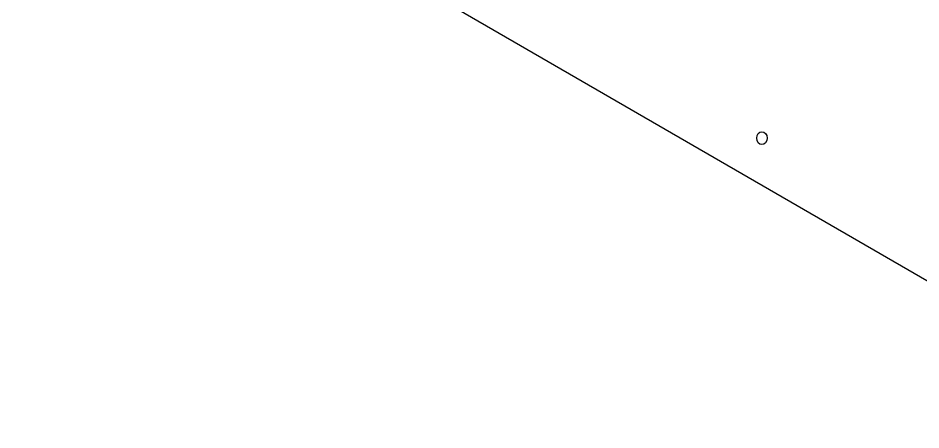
# Model space of a CAD drawing. Extents: x -1140 to 5605, y -816 to 2382.
# Drawn here: x 3585.8 to 3809.1, y -142.6 to -40.7 of the extents above; entities that cross this region are included whole.
import ezdxf

# ---------------------------------------------------------------- set-up
doc = ezdxf.new("R2010")
doc.units = 0
doc.header["$MEASUREMENT"] = 0
for name, color, linetype, lineweight in [('G-ANNO-TTLB', 7, 'Continuous', 0), ('TYVEK', 7, 'Continuous', 0), ('wall scratch', 7, 'Continuous', 0)]:
    doc.layers.add(name, color=color, linetype=linetype, lineweight=lineweight)

# ---------------------------------------------------------------- blocks, each defined once
blk = doc.blocks.new('Block_54')
at = {"layer": 'wall scratch', "color": 18, "lineweight": 25, "true_color": 0x000000}
blk.add_ellipse((3769.78, -70.39), major_axis=(0, 1.59), ratio=0.812499, dxfattribs=at)

msp = doc.modelspace()

# ---------------------------------------------------------------- hatches: boundary and pattern name
at = {"layer": 'G-ANNO-TTLB', "true_color": 0xff00ff, "transparency": 33554687}
h = msp.add_hatch(color=6, dxfattribs=at)
edge = h.paths.add_edge_path()
edge.add_spline(control_points=[(5285.56, -733.23), (5285.56, -733.23), (2356.04, -733.23), (2356.04, -733.23), (2356.04, -733.23), (2356.04, 1723.77), (2356.04, 1723.77), (2356.04, 1723.77), (5285.56, 1723.77), (5285.56, 1723.77), (5285.56, 1723.77), (5285.56, -733.23), (5285.56, -733.23)], knot_values=[0, 0, 0, 0, 1, 1, 1, 2, 2, 2, 3, 3, 3, 4, 4, 4, 4], degree=3, periodic=0)
edge = h.paths.add_edge_path()
edge.add_spline(control_points=[(2365.04, 1714.77), (2365.04, 1714.77), (2365.04, -724.23), (2365.04, -724.23), (2365.04, -724.23), (5276.56, -724.23), (5276.56, -724.23), (5276.56, -724.23), (5276.56, 1714.77), (5276.56, 1714.77), (5276.56, 1714.77), (2365.04, 1714.77), (2365.04, 1714.77)], knot_values=[0, 0, 0, 0, 1, 1, 1, 2, 2, 2, 3, 3, 3, 4, 4, 4, 4], degree=3, periodic=0)
edge.add_line((2365.04, 1714.77), (2365.04, 1714.77))

# ---------------------------------------------------------------- linework, layer by layer
at = {"layer": 'G-ANNO-TTLB'}
for points in [[(5285.56, -733.23), (5285.56, -733.23), (2356.04, -733.23), (2356.04, -733.23), (2356.04, -733.23), (2356.04, 1723.77), (2356.04, 1723.77), (2356.04, 1723.77), (5285.56, 1723.77), (5285.56, 1723.77), (5285.56, 1723.77), (5285.56, -733.23), (5285.56, -733.23)], [(2365.04, 1714.77), (2365.04, 1714.77), (2365.04, -724.23), (2365.04, -724.23), (2365.04, -724.23), (5276.56, -724.23), (5276.56, -724.23), (5276.56, -724.23), (5276.56, 1714.77), (5276.56, 1714.77), (5276.56, 1714.77), (2365.04, 1714.77), (2365.04, 1714.77)]]:
    msp.add_open_spline(points, degree=3, knots=[0, 0, 0, 0, 1, 1, 1, 2, 2, 2, 3, 3, 3, 4, 4, 4, 4], dxfattribs=at)
at = {"layer": 'TYVEK', "color": 2, "lineweight": 25, "true_color": 0xffff00}
msp.add_line((3591.23, 21.35), (3860.1, -134.3), dxfattribs=at)
at = {"layer": 'wall scratch', "color": 2, "lineweight": 25, "true_color": 0xffff00}
msp.add_line((3591.23, 21.35), (3860.1, -134.3), dxfattribs=at)

# ---------------------------------------------------------------- block references
at = {"layer": 'wall scratch'}
msp.add_blockref('Block_54', (0, 0), dxfattribs=at)

doc.saveas('drawing.dxf')
